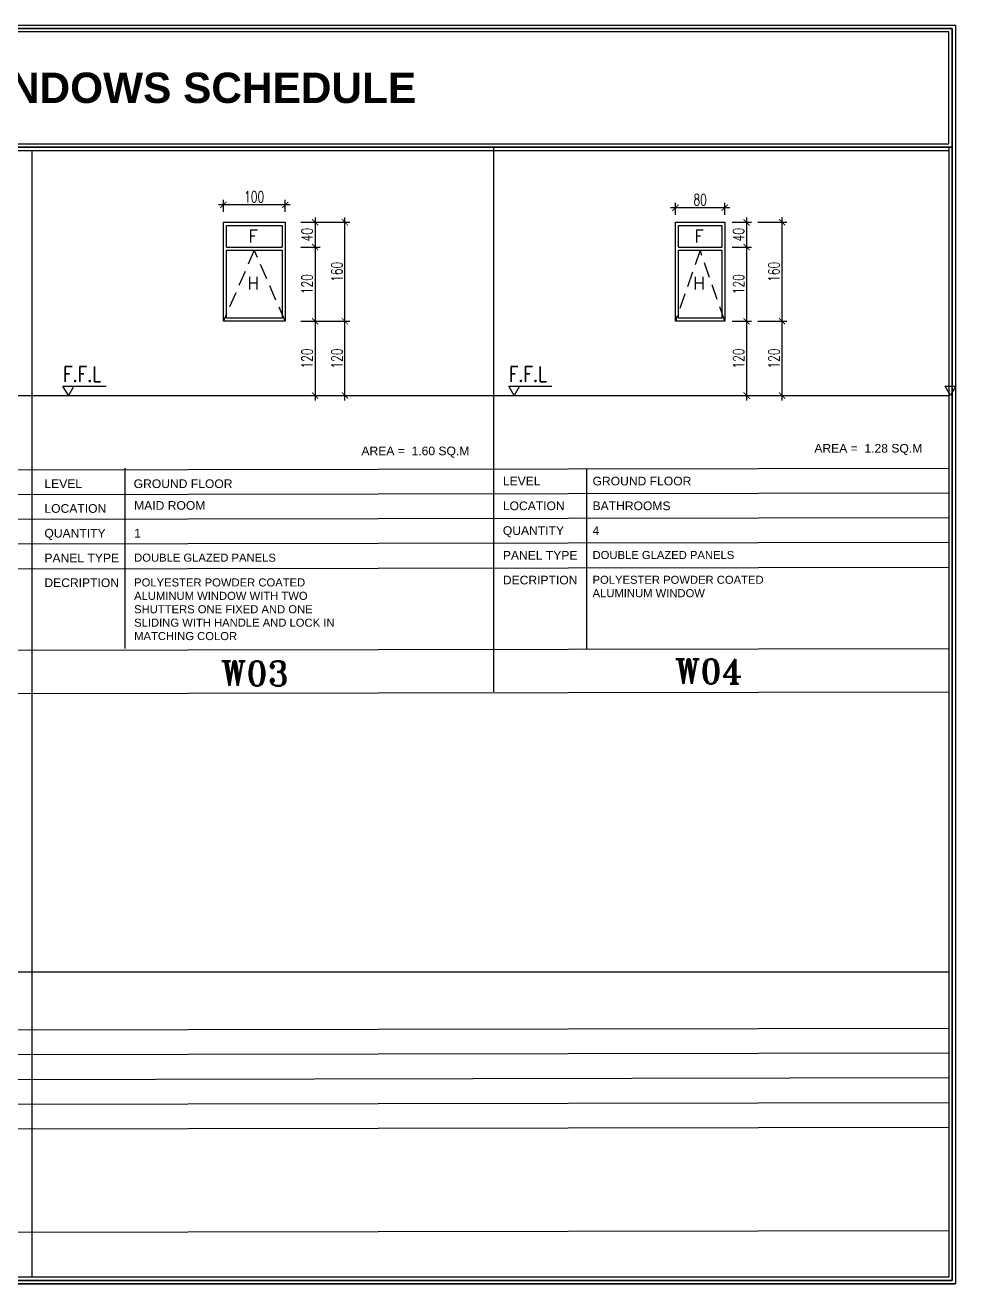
# Model space of a CAD drawing. Header units: centimetres. Extents: x -10126 to 3518, y -12053 to -9298.
# Drawn here: x -8633 to -7128, y -11332 to -9298 of the extents above; entities that cross this region are included whole.
import ezdxf
from ezdxf.enums import TextEntityAlignment as Align

# ---------------------------------------------------------------- set-up
doc = ezdxf.new("R2010")
doc.units = ezdxf.units.CM
doc.header["$LTSCALE"] = 100
doc.header["$MEASUREMENT"] = 0
doc.header["$PDMODE"] = 1
doc.linetypes.add('HIDDEN', pattern=[0.375, 0.25, -0.125])
for name, color, linetype in [('DIM IN', 1, 'Continuous'), ('HATCH', 8, 'Continuous'), ('KERBSTONE', 11, 'Continuous'), ('LEVEL', 2, 'Continuous'), ('SCHEDULE LINES-01', 2, 'Continuous'), ('SCHEDULE LINES-02', 8, 'Continuous'), ('SCHEDULE LINES-03', 3, 'Continuous'), ('TEXT', 3, 'Continuous'), ('TEXT 2', 7, 'Continuous'), ('WINDOWS', 1, 'Continuous')]:
    doc.layers.add(name, color=color, linetype=linetype)
doc.layers.get('0').freeze()
doc.styles.add('$0$ROMANS', font='romans')
doc.styles.add('20', font='romans.shx', dxfattribs={"width": 0.7})
doc.styles.add('ART', font='arial.ttf')
doc.styles.add('ROMANT', font='romant', dxfattribs={"width": 0.75, "height": 12})
doc.styles.add('S2', font='ROMANS.shx', dxfattribs={"width": 0.85, "height": 7.5})
doc.styles.add('WMF-Arial0', font='arialbd.ttf')
doc.dimstyles.new('100', dxfattribs={"dimtxt": 18, "dimasz": 10, "dimexe": 8, "dimexo": 12, "dimgap": 4, "dimtad": 1, "dimdec": 0, "dimzin": 0, "dimdsep": 46, "dimtxsty": '20', "dimblk": 'ARCHTICK', "dimcen": 30, "dimdle": 8, "dimclrd": 1, "dimclre": 1, "dimclrt": 2, "dimadec": 0, "dimazin": 0, "dimtfac": 1, "dimtdec": 0, "dimtmove": 2, "dimatfit": 3, "dimldrblk": 'OBLIQUE', "dimfxl": 100, "dimtolj": 1, "dimtzin": 0, "dimarcsym": 0})

# ---------------------------------------------------------------- blocks, each defined once
blk = doc.blocks.new('_ARCHTICK')
at = {"color": 0, "linetype": 'ByBlock', "const_width": 0.15}
blk.add_lwpolyline([(-0.5, -0.5), (0.5, 0.5)], dxfattribs=at)
blk = doc.blocks.new('*D66')
at = {"layer": 'Defpoints', "color": 0, "transparency": 16777216}
for p in [(-8167.1, -9776.1, 0), (-8115.8, -9776.1), (-8157.9, -9896.1)]:
    blk.add_point(p, dxfattribs=at)
at = {"layer": 'DIM IN', "color": 1, "lineweight": -2, "transparency": 16777216}
for p, q in [((-8155.1, -9776.1), (-8107.8, -9776.1)), ((-8115.8, -9904.1), (-8115.8, -9768.1)), ((-8145.9, -9896.1), (-8107.8, -9896.1))]:
    blk.add_line(p, q, dxfattribs=at)
at = {"layer": 'DIM IN', "color": 1, "lineweight": -2, "transparency": 16777216, "xscale": 10, "yscale": 10, "zscale": 10}
for p, rotation in [((-8115.8, -9776.1), 90), ((-8115.8, -9896.1), 270)]:
    blk.add_blockref('_ARCHTICK', p, dxfattribs=dict(at, rotation=rotation))
at = {"layer": 'DIM IN', "color": 2, "transparency": 16777216, "insert": (-8128.8, -9836.1), "char_height": 18, "attachment_point": 5, "rotation": 90, "style": '20'}
blk.add_mtext('\\A1;120', dxfattribs=at)
blk = doc.blocks.new('_Oblique')
at = {"color": 0, "linetype": 'ByBlock', "lineweight": -2}
blk.add_line((-0.5, -0.5), (0.5, 0.5), dxfattribs=at)
blk = doc.blocks.new('*D67')
at = {"layer": 'Defpoints', "color": 0, "transparency": 16777216}
for p in [(-8167.1, -9616.1), (-8115.8, -9616.1), (-8167.1, -9776.1, 0)]:
    blk.add_point(p, dxfattribs=at)
at = {"layer": 'DIM IN', "color": 1, "lineweight": -2, "transparency": 16777216}
for p, q in [((-8155.1, -9616.1), (-8107.8, -9616.1)), ((-8115.8, -9784.1), (-8115.8, -9608.1)), ((-8155.1, -9776.1), (-8107.8, -9776.1))]:
    blk.add_line(p, q, dxfattribs=at)
at = {"layer": 'DIM IN', "color": 1, "lineweight": -2, "transparency": 16777216, "xscale": 10, "yscale": 10, "zscale": 10}
for p, rotation in [((-8115.8, -9616.1), 90), ((-8115.8, -9776.1), 270)]:
    blk.add_blockref('_ARCHTICK', p, dxfattribs=dict(at, rotation=rotation))
at = {"layer": 'DIM IN', "color": 2, "transparency": 16777216, "insert": (-8128.8, -9696.1), "char_height": 18, "attachment_point": 5, "rotation": 90, "style": '20'}
blk.add_mtext('\\A1;160', dxfattribs=at)
blk = doc.blocks.new('*D68')
at = {"layer": 'Defpoints', "color": 0, "transparency": 16777216}
for p in [(-8312.4, -9587.9), (-8312.4, -9611.3, 0), (-8212.4, -9611.3)]:
    blk.add_point(p, dxfattribs=at)
at = {"layer": 'DIM IN', "color": 1, "lineweight": -2, "transparency": 16777216}
for p, q in [((-8312.4, -9599.3), (-8312.4, -9579.9)), ((-8212.4, -9599.3), (-8212.4, -9579.9)), ((-8204.4, -9587.9), (-8320.4, -9587.9))]:
    blk.add_line(p, q, dxfattribs=at)
at = {"layer": 'DIM IN', "color": 1, "lineweight": -2, "transparency": 16777216, "xscale": 10, "yscale": 10, "zscale": 10, "rotation": 180}
blk.add_blockref('_ARCHTICK', (-8312.4, -9587.9), dxfattribs=at)
at = {"layer": 'DIM IN', "color": 1, "lineweight": -2, "transparency": 16777216, "xscale": 10, "yscale": 10, "zscale": 10}
blk.add_blockref('_ARCHTICK', (-8212.4, -9587.9), dxfattribs=at)
at = {"layer": 'DIM IN', "color": 2, "transparency": 16777216, "insert": (-8262.4, -9574.9), "char_height": 18, "attachment_point": 5, "style": '20'}
blk.add_mtext('\\A1;100', dxfattribs=at)
blk = doc.blocks.new('A$C5cec47ba')
at = {"layer": 'WINDOWS'}
for p, q in [((235, 85), (235, 15)), ((240, 85), (240, 15))]:
    blk.add_line(p, q, dxfattribs=at)
at = {"layer": 'WINDOWS', "color": 8, "linetype": 'HIDDEN'}
blk.add_lwpolyline([(120, 10), (235, 50), (120, 90)], dxfattribs=at)
at = {"layer": 'WINDOWS'}
blk.add_lwpolyline([(280, 90), (280, 10), (120, 10), (120, 90)], close=True, dxfattribs=at)
for points in [[(235, 15), (125, 15), (125, 85), (235, 85)], [(240, 85), (275, 85), (275, 15), (240, 15)]]:
    blk.add_lwpolyline(points, dxfattribs=at)
at = {"layer": 'TEXT', "extrusion": (-4.35259e-09, 5.07189e-09, 1), "char_height": 20, "width": 20, "attachment_point": 2, "text_direction": (0, -1, 0), "style": '$0$ROMANS'}
for s, insert in [('H', (191.6, 51.7, 0)), ('F', (267.6, 51.7, 0))]:
    blk.add_mtext(s, dxfattribs=dict(at, insert=insert))
blk = doc.blocks.new('*D69')
at = {"layer": 'Defpoints', "color": 0, "transparency": 16777216}
for p in [(-7460.7, -9776.1, 0), (-7409.4, -9776.1), (-7451.5, -9896.1)]:
    blk.add_point(p, dxfattribs=at)
at = {"layer": 'DIM IN', "color": 1, "lineweight": -2, "transparency": 16777216}
for p, q in [((-7448.7, -9776.1), (-7401.4, -9776.1)), ((-7409.4, -9904.1), (-7409.4, -9768.1)), ((-7439.5, -9896.1), (-7401.4, -9896.1))]:
    blk.add_line(p, q, dxfattribs=at)
at = {"layer": 'DIM IN', "color": 1, "lineweight": -2, "transparency": 16777216, "xscale": 10, "yscale": 10, "zscale": 10}
for p, rotation in [((-7409.4, -9776.1), 90), ((-7409.4, -9896.1), 270)]:
    blk.add_blockref('_ARCHTICK', p, dxfattribs=dict(at, rotation=rotation))
at = {"layer": 'DIM IN', "color": 2, "transparency": 16777216, "insert": (-7422.4, -9836.1), "char_height": 18, "attachment_point": 5, "rotation": 90, "style": '20'}
blk.add_mtext('\\A1;120', dxfattribs=at)
blk = doc.blocks.new('*D70')
at = {"layer": 'Defpoints', "color": 0, "transparency": 16777216}
for p in [(-7460.7, -9616.1), (-7409.4, -9616.1), (-7460.7, -9776.1, 0)]:
    blk.add_point(p, dxfattribs=at)
at = {"layer": 'DIM IN', "color": 1, "lineweight": -2, "transparency": 16777216}
for p, q in [((-7448.7, -9616.1), (-7401.4, -9616.1)), ((-7409.4, -9784.1), (-7409.4, -9608.1)), ((-7448.7, -9776.1), (-7401.4, -9776.1))]:
    blk.add_line(p, q, dxfattribs=at)
at = {"layer": 'DIM IN', "color": 1, "lineweight": -2, "transparency": 16777216, "xscale": 10, "yscale": 10, "zscale": 10}
for p, rotation in [((-7409.4, -9616.1), 90), ((-7409.4, -9776.1), 270)]:
    blk.add_blockref('_ARCHTICK', p, dxfattribs=dict(at, rotation=rotation))
at = {"layer": 'DIM IN', "color": 2, "transparency": 16777216, "insert": (-7422.4, -9696.1), "char_height": 18, "attachment_point": 5, "rotation": 90, "style": '20'}
blk.add_mtext('\\A1;160', dxfattribs=at)
blk = doc.blocks.new('*D71')
at = {"layer": 'Defpoints', "color": 0, "transparency": 16777216}
for p in [(-7581.8, -9592.7), (-7581.8, -9616.1, 0), (-7501.8, -9616.1)]:
    blk.add_point(p, dxfattribs=at)
at = {"layer": 'DIM IN', "color": 1, "lineweight": -2, "transparency": 16777216}
for p, q in [((-7493.8, -9592.7), (-7589.8, -9592.7)), ((-7581.8, -9604.1), (-7581.8, -9584.7)), ((-7501.8, -9604.1), (-7501.8, -9584.7))]:
    blk.add_line(p, q, dxfattribs=at)
at = {"layer": 'DIM IN', "color": 1, "lineweight": -2, "transparency": 16777216, "xscale": 10, "yscale": 10, "zscale": 10, "rotation": 180}
blk.add_blockref('_ARCHTICK', (-7581.8, -9592.7), dxfattribs=at)
at = {"layer": 'DIM IN', "color": 1, "lineweight": -2, "transparency": 16777216, "xscale": 10, "yscale": 10, "zscale": 10}
blk.add_blockref('_ARCHTICK', (-7501.8, -9592.7), dxfattribs=at)
at = {"layer": 'DIM IN', "color": 2, "transparency": 16777216, "insert": (-7541.8, -9579.7), "char_height": 18, "attachment_point": 5, "style": '20'}
blk.add_mtext('\\A1;80', dxfattribs=at)
blk = doc.blocks.new('*D75')
at = {"layer": 'Defpoints', "color": 0, "transparency": 16777216}
for p in [(-7501.8, -9616.1), (-7501.8, -9656.1), (-7466.6, -9656.1)]:
    blk.add_point(p, dxfattribs=at)
at = {"layer": 'DIM IN', "color": 1, "lineweight": -2, "transparency": 16777216}
for p, q in [((-7489.8, -9616.1), (-7458.6, -9616.1)), ((-7466.6, -9608.1), (-7466.6, -9664.1)), ((-7489.8, -9656.1), (-7458.6, -9656.1))]:
    blk.add_line(p, q, dxfattribs=at)
at = {"layer": 'DIM IN', "color": 1, "lineweight": -2, "transparency": 16777216, "xscale": 10, "yscale": 10, "zscale": 10}
for p, rotation in [((-7466.6, -9616.1), 90), ((-7466.6, -9656.1), 270)]:
    blk.add_blockref('_ARCHTICK', p, dxfattribs=dict(at, rotation=rotation))
at = {"layer": 'DIM IN', "color": 2, "transparency": 16777216, "insert": (-7479.6, -9636.1), "char_height": 18, "attachment_point": 5, "rotation": 90, "style": '20'}
blk.add_mtext('\\A1;40', dxfattribs=at)
blk = doc.blocks.new('*D76')
at = {"layer": 'Defpoints', "color": 0, "transparency": 16777216}
for p in [(-7501.8, -9656.1), (-7501.8, -9776.1), (-7466.6, -9776.1)]:
    blk.add_point(p, dxfattribs=at)
at = {"layer": 'DIM IN', "color": 1, "lineweight": -2, "transparency": 16777216}
for p, q in [((-7489.8, -9656.1), (-7458.6, -9656.1)), ((-7466.6, -9648.1), (-7466.6, -9784.1)), ((-7489.8, -9776.1), (-7458.6, -9776.1))]:
    blk.add_line(p, q, dxfattribs=at)
at = {"layer": 'DIM IN', "color": 1, "lineweight": -2, "transparency": 16777216, "xscale": 10, "yscale": 10, "zscale": 10}
for p, rotation in [((-7466.6, -9656.1), 90), ((-7466.6, -9776.1), 270)]:
    blk.add_blockref('_ARCHTICK', p, dxfattribs=dict(at, rotation=rotation))
at = {"layer": 'DIM IN', "color": 2, "transparency": 16777216, "insert": (-7479.6, -9716.1), "char_height": 18, "attachment_point": 5, "rotation": 90, "style": '20'}
blk.add_mtext('\\A1;120', dxfattribs=at)
blk = doc.blocks.new('*D77')
at = {"layer": 'Defpoints', "color": 0, "transparency": 16777216}
for p in [(-7501.8, -9776.1), (-7466.6, -9896.1, 0), (-7466.6, -9896.1)]:
    blk.add_point(p, dxfattribs=at)
at = {"layer": 'DIM IN', "color": 1, "lineweight": -2, "transparency": 16777216}
for p, q in [((-7489.8, -9776.1), (-7458.6, -9776.1)), ((-7466.6, -9768.1), (-7466.6, -9904.1)), ((-7478.6, -9896.1), (-7474.6, -9896.1))]:
    blk.add_line(p, q, dxfattribs=at)
at = {"layer": 'DIM IN', "color": 1, "lineweight": -2, "transparency": 16777216, "xscale": 10, "yscale": 10, "zscale": 10}
for p, rotation in [((-7466.6, -9776.1), 90), ((-7466.6, -9896.1), 270)]:
    blk.add_blockref('_ARCHTICK', p, dxfattribs=dict(at, rotation=rotation))
at = {"layer": 'DIM IN', "color": 2, "transparency": 16777216, "insert": (-7479.6, -9836.1), "char_height": 18, "attachment_point": 5, "rotation": 90, "style": '20'}
blk.add_mtext('\\A1;120', dxfattribs=at)
blk = doc.blocks.new('*D78')
at = {"layer": 'Defpoints', "color": 0, "transparency": 16777216}
for p in [(-8199.3, -9616.1), (-8199.3, -9656.1), (-8164.1, -9656.1)]:
    blk.add_point(p, dxfattribs=at)
at = {"layer": 'DIM IN', "color": 1, "lineweight": -2, "transparency": 16777216}
for p, q in [((-8187.3, -9616.1), (-8156.1, -9616.1)), ((-8164.1, -9608.1), (-8164.1, -9664.1)), ((-8187.3, -9656.1), (-8156.1, -9656.1))]:
    blk.add_line(p, q, dxfattribs=at)
at = {"layer": 'DIM IN', "color": 1, "lineweight": -2, "transparency": 16777216, "xscale": 10, "yscale": 10, "zscale": 10}
for p, rotation in [((-8164.1, -9616.1), 90), ((-8164.1, -9656.1), 270)]:
    blk.add_blockref('_ARCHTICK', p, dxfattribs=dict(at, rotation=rotation))
at = {"layer": 'DIM IN', "color": 2, "transparency": 16777216, "insert": (-8177.1, -9636.1), "char_height": 18, "attachment_point": 5, "rotation": 90, "style": '20'}
blk.add_mtext('\\A1;40', dxfattribs=at)
blk = doc.blocks.new('*D79')
at = {"layer": 'Defpoints', "color": 0, "transparency": 16777216}
for p in [(-8199.3, -9656.1), (-8199.3, -9776.1), (-8164.1, -9776.1)]:
    blk.add_point(p, dxfattribs=at)
at = {"layer": 'DIM IN', "color": 1, "lineweight": -2, "transparency": 16777216}
for p, q in [((-8187.3, -9656.1), (-8156.1, -9656.1)), ((-8164.1, -9648.1), (-8164.1, -9784.1)), ((-8187.3, -9776.1), (-8156.1, -9776.1))]:
    blk.add_line(p, q, dxfattribs=at)
at = {"layer": 'DIM IN', "color": 1, "lineweight": -2, "transparency": 16777216, "xscale": 10, "yscale": 10, "zscale": 10}
for p, rotation in [((-8164.1, -9656.1), 90), ((-8164.1, -9776.1), 270)]:
    blk.add_blockref('_ARCHTICK', p, dxfattribs=dict(at, rotation=rotation))
at = {"layer": 'DIM IN', "color": 2, "transparency": 16777216, "insert": (-8177.1, -9716.1), "char_height": 18, "attachment_point": 5, "rotation": 90, "style": '20'}
blk.add_mtext('\\A1;120', dxfattribs=at)
blk = doc.blocks.new('*D80')
at = {"layer": 'Defpoints', "color": 0, "transparency": 16777216}
for p in [(-8199.3, -9776.1), (-8164.1, -9896.1, 0), (-8164.1, -9896.1)]:
    blk.add_point(p, dxfattribs=at)
at = {"layer": 'DIM IN', "color": 1, "lineweight": -2, "transparency": 16777216}
for p, q in [((-8187.3, -9776.1), (-8156.1, -9776.1)), ((-8164.1, -9768.1), (-8164.1, -9904.1)), ((-8176.1, -9896.1), (-8172.1, -9896.1))]:
    blk.add_line(p, q, dxfattribs=at)
at = {"layer": 'DIM IN', "color": 1, "lineweight": -2, "transparency": 16777216, "xscale": 10, "yscale": 10, "zscale": 10}
for p, rotation in [((-8164.1, -9776.1), 90), ((-8164.1, -9896.1), 270)]:
    blk.add_blockref('_ARCHTICK', p, dxfattribs=dict(at, rotation=rotation))
at = {"layer": 'DIM IN', "color": 2, "transparency": 16777216, "insert": (-8177.1, -9836.1), "char_height": 18, "attachment_point": 5, "rotation": 90, "style": '20'}
blk.add_mtext('\\A1;120', dxfattribs=at)

msp = doc.modelspace()

# ---------------------------------------------------------------- linework, layer by layer
at = {"layer": 'KERBSTONE'}
for p, q in [((-10115.2, -9896.1, 0), (-7139.6, -9896.1, 0)), ((-10115.2, -10827.4, 0), (-7139.6, -10827.4, 0))]:
    msp.add_line(p, q, dxfattribs=at)
at = {"layer": 'LEVEL'}
for p, q in [((-8571.7, -9880.9, 0), (-8502, -9880.9, 0)), ((-8571.7, -9880.9, 0), (-8502, -9880.9, 0)), ((-7851, -9880.9, 0), (-7781.4, -9880.9, 0)), ((-7851, -9880.9, 0), (-7781.4, -9880.9, 0))]:
    msp.add_line(p, q, dxfattribs=at)
at = {"layer": 'LEVEL', "elevation": 0}
for points in [[(-8571.7, -9880.9), (-8554.2, -9880.9), (-8562.9, -9896.1)], [(-8571.7, -9880.9), (-8554.2, -9880.9), (-8562.9, -9896.1)], [(-7851, -9880.9), (-7833.5, -9880.9), (-7842.3, -9896.1)], [(-7851, -9880.9), (-7833.5, -9880.9), (-7842.3, -9896.1)], [(-7145.9, -9880.9), (-7128.4, -9880.9), (-7137.2, -9896.1)], [(-7145.9, -9880.9), (-7128.4, -9880.9), (-7137.2, -9896.1)]]:
    msp.add_lwpolyline(points, close=True, dxfattribs=at)
at = {"layer": 'SCHEDULE LINES-01'}
for p, q in [((-10125.9, -9297.5), (-7128.9, -9297.5, 0)), ((-10125.9, -9297.5), (-7128.9, -9297.5, 0)), ((-10125.9, -9297.5), (-7128.9, -9297.5, 0)), ((-7128.9, -9297.5, 0), (-7128.9, -11331.6, 0)), ((-7128.9, -9297.5, 0), (-7128.9, -11331.6, 0)), ((-7128.9, -9297.5, 0), (-7128.9, -11331.6, 0)), ((-10115.2, -9499.9, 0), (-7139.6, -9499.9, 0)), ((-10115.2, -9499.9, 0), (-7139.6, -9499.9, 0)), ((-10115.2, -9499.9, 0), (-7139.6, -9499.9, 0)), ((-7139.6, -9499.9, 0), (-7139.6, -11321, 0)), ((-7139.6, -9499.9, 0), (-7139.6, -11321, 0)), ((-7139.6, -9499.9, 0), (-7139.6, -11321, 0)), ((-7139.6, -11321, 0), (-10115.2, -11321, 0)), ((-7139.6, -11321, 0), (-10115.2, -11321, 0)), ((-7139.6, -11321, 0), (-10115.2, -11321, 0)), ((-7128.9, -11331.6, 0), (-10125.9, -11331.6)), ((-7128.9, -11331.6, 0), (-10125.9, -11331.6)), ((-7128.9, -11331.6, 0), (-10125.9, -11331.6))]:
    msp.add_line(p, q, dxfattribs=at)
msp.add_polyline3d([(-10115.2, -9489.3, 0), (-7139.6, -9489.3, 0), (-7139.6, -9308.2, 0), (-10115.2, -9308.2, 0)], dxfattribs=at)
msp.add_polyline3d([(-10115.2, -9489.3, 0), (-7139.6, -9489.3, 0), (-7139.6, -9308.2, 0), (-10115.2, -9308.2, 0)], dxfattribs=at)
msp.add_polyline3d([(-10115.2, -9489.3, 0), (-7139.6, -9489.3, 0), (-7139.6, -9308.2, 0), (-10115.2, -9308.2, 0)], dxfattribs=at)
at = {"layer": 'SCHEDULE LINES-02'}
for p, q in [((-10120.5, -9302.9, 0), (-7134.2, -9302.9, 0)), ((-10120.5, -9302.9, 0), (-7134.2, -9302.9, 0)), ((-7134.2, -9302.9, 0), (-10120.5, -9302.9, 0)), ((-7134.2, -9302.9, 0), (-7134.2, -9494.6, 0)), ((-7134.2, -9302.9, 0), (-7134.2, -9494.6, 0)), ((-7134.2, -9494.6, 0), (-7134.2, -9302.9, 0)), ((-7134.2, -9494.6, 0), (-7134.2, -11326.3, 0)), ((-7134.2, -9494.6, 0), (-7134.2, -11326.3, 0)), ((-7134.2, -11326.3, 0), (-7134.2, -9494.6, 0)), ((-7134.2, -11326.3, 0), (-10120.5, -11326.3, 0)), ((-7134.2, -11326.3, 0), (-10120.5, -11326.3, 0)), ((-10120.5, -11326.3, 0), (-7134.2, -11326.3, 0))]:
    msp.add_line(p, q, dxfattribs=at)
msp.add_polyline3d([(-7134.2, -9494.6, 0), (-10120.5, -9494.6, 0)], close=True, dxfattribs=at)
msp.add_polyline3d([(-7134.2, -9494.6, 0), (-10120.5, -9494.6, 0)], close=True, dxfattribs=at)
msp.add_polyline3d([(-7134.2, -9494.6, 0), (-10120.5, -9494.6, 0)], close=True, dxfattribs=at)
at = {"layer": 'SCHEDULE LINES-03', "color": 3}
for p, q in [((-7875.6, -9494.6, 0), (-7875.6, -10375.1, 0)), ((-7139.6, -9494.6, 0), (-7139.6, -10375.1, 0)), ((-8621.7, -9499.9, 0), (-8621.7, -11321, 0)), ((-10115.2, -10018.6, 0), (-7139.6, -10013.2, 0)), ((-8471.7, -10013.2, 0), (-8471.7, -10304.7, 0)), ((-7725.6, -10014.3, 0), (-7725.5, -10305.7, 0)), ((-10115.2, -10058.6, 0), (-7139.6, -10053.2, 0)), ((-10115.2, -10098.6, 0), (-7139.6, -10093.2, 0)), ((-10115.2, -10138.6, 0), (-7139.6, -10133.2, 0)), ((-10115.2, -10178.6, 0), (-7139.6, -10173.2, 0)), ((-10115.2, -10310, 0), (-7139.6, -10304.7, 0)), ((-10115.2, -10380.4, 0), (-7139.6, -10375.1, 0)), ((-10115.2, -10923.7), (-7139.6, -10918.4, 0)), ((-10115.2, -10963.7), (-7139.6, -10958.4, 0)), ((-10115.2, -11003.7), (-7139.6, -10998.4, 0)), ((-10115.2, -11043.7, 0), (-7139.6, -11038.4, 0)), ((-10115.2, -11083.7, 0), (-7139.6, -11078.4, 0)), ((-10115.2, -11250.5), (-7139.6, -11245.2, 0)), ((-10104.6, -11331.6, 0), (-7128.9, -11331.6, 0))]:
    msp.add_line(p, q, dxfattribs=at)
at = {"layer": 'WINDOWS'}
for p, q in [((-8307.4, -9656.1, 0), (-8217.4, -9656.1, 0)), ((-8307.4, -9661.1, 0), (-8217.4, -9661.1, 0))]:
    msp.add_line(p, q, dxfattribs=at)
at = {"layer": 'WINDOWS', "elevation": 0}
msp.add_lwpolyline([(-8312.4, -9616.1), (-8212.4, -9616.1), (-8212.4, -9776.1), (-8312.4, -9776.1)], close=True, dxfattribs=at)
for points in [[(-8307.4, -9656.1), (-8307.4, -9621.1), (-8217.4, -9621.1), (-8217.4, -9656.1)], [(-8217.4, -9661.1), (-8217.4, -9771.1), (-8307.4, -9771.1), (-8307.4, -9661.1)]]:
    msp.add_lwpolyline(points, dxfattribs=at)
at = {"layer": 'WINDOWS', "color": 8, "linetype": 'HIDDEN', "elevation": 0}
msp.add_lwpolyline([(-8212.4, -9776.1), (-8262.4, -9661.1), (-8312.4, -9776.1)], dxfattribs=at)

# ---------------------------------------------------------------- block references
at = {"layer": 'HATCH', "rotation": 90}
msp.add_blockref('A$C5cec47ba', (-7491.8, -9896.1, 0), dxfattribs=at)

# ---------------------------------------------------------------- texts
at = {"layer": 'HATCH', "attachment_point": 1, "style": 'ART'}
for s, width, heights, insert, char_height in [('AREA =  1.60 SQ.M', 197.044, [0], (-8089.2, -9978.6), 14), ('AREA =  1.28 SQ.M', 197.044, [0], (-7357.1, -9974.3, 0), 14), ('LEVEL', 135, [0], (-7860.6, -10027.3, 0), 14), ('GROUND FLOOR', 336.827, [0], (-7715.6, -10027.3, 0), 14), ('LEVEL', 135, [0], (-8601.6, -10031.6), 14), ('GROUND FLOOR', 336.827, [0], (-8457.3, -10031.6, 0), 14), ('MAID ROOM', 336.827, [0], (-8456.6, -10066.7, 0), 14), ('LOCATION', 135, [0], (-7860.6, -10067.3, 0), 14), ('BATHROOMS', 336.827, [0], (-7715.6, -10067.3, 0), 14), ('LOCATION', 135, [0], (-8601.6, -10071.6), 14), ('QUANTITY', 135, [0], (-7860.6, -10107.3, 0), 14), ('4', 336.827, [0], (-7715.6, -10107.3, 0), 14), ('QUANTITY', 135, [0], (-8601.6, -10111.6), 14), ('1', 336.827, [0], (-8456.6, -10111.6, 0), 14), ('PANEL TYPE', 135, [0], (-7860.6, -10147.3, 0), 14), ('DOUBLE GLAZED PANELS', 336.827, [0], (-7715.6, -10147.3, 0), 13), ('PANEL TYPE', 135, [0], (-8601.6, -10151.6, 0), 14), ('DOUBLE GLAZED PANELS', 336.827, [0], (-8456.6, -10151.6, 0), 13), ('DECRIPTION', 135, [0], (-7860.6, -10187.3, 0), 14), ('POLYESTER POWDER COATED  ALUMINUM WINDOW', 336.827, [153.8], (-7715.6, -10187.3, 0), 13), ('DECRIPTION', 135, [0], (-8601.6, -10191.6, 0), 14), ('POLYESTER POWDER COATED ALUMINUM WINDOW WITH TWO SHUTTERS ONE FIXED AND ONE SLIDING WITH HANDLE AND LOCK IN MATCHING COLOR', 336.827, [153.8], (-8456.6, -10191.6, 0), 13)]:
    msp.add_mtext_dynamic_manual_height_columns(s, width=width, gutter_width=100, heights=heights, dxfattribs=dict(at, insert=insert, char_height=char_height))
at = {"layer": 'LEVEL', "style": 'S2', "width": 0.8}
for p in [(-8571.3, -9873.8, 0), (-8571.3, -9873.8, 0), (-7850.7, -9873.8, 0), (-7850.7, -9873.8, 0)]:
    msp.add_text('F.F.L', height=24.5, dxfattribs=at).set_placement(p)
at = {"layer": 'TEXT', "linetype": 'Continuous', "style": 'WMF-Arial0'}
msp.add_text('ALUMINUM WINDOWS SCHEDULE', height=49.035, dxfattribs=at).set_placement((-8567.6, -9398.7, 0), align=Align.MIDDLE)
at = {"layer": 'TEXT', "extrusion": (-5.07189e-09, -4.35259e-09, 1), "char_height": 20, "width": 20, "attachment_point": 2, "text_direction": (1, 0, 0), "style": '$0$ROMANS'}
for s, insert in [('F', (-8264.1, -9628.5, 0)), ('H', (-8264.1, -9704.5, 0))]:
    msp.add_mtext(s, dxfattribs=dict(at, insert=insert))
at = {"layer": 'TEXT 2', "color": 7, "style": 'ROMANT'}
for s, p in [('W03', (-8261.5, -10345.2, 0)), ('W04', (-7527.6, -10341.9, 0))]:
    msp.add_text(s, height=40, dxfattribs=at).set_placement(p, align=Align.MIDDLE)

# ---------------------------------------------------------------- dimensions: what is measured, and where the dimension line sits
at = {"layer": 'DIM IN'}
for base, p1, p2, picture, middle in [((-8312.4, -9587.9), (-8212.4, -9611.3), (-8312.4, -9611.3, 0), '*D68', (-8262.4, -9574.9)), ((-7581.8, -9592.7, 0), (-7501.8, -9616.1, 0), (-7581.8, -9616.1, 0), '*D71', (-7541.8, -9579.7, 0))]:
    dim = msp.add_linear_dim(base=base, p1=p1, p2=p2, dimstyle='100', override={"dimfxl": 0.075}, dxfattribs=at)
    dim.commit()
    dim.dimension.update_dxf_attribs({"geometry": picture, "text_midpoint": middle})
for base, p1, p2, picture, middle in [((-8164.1, -9656.1), (-8199.3, -9616.1), (-8199.3, -9656.1), '*D78', (-8177.1, -9636.1)), ((-8115.8, -9616.1), (-8167.1, -9776.1, 0), (-8167.1, -9616.1), '*D67', (-8128.8, -9696.1)), ((-7466.6, -9656.1), (-7501.8, -9616.1), (-7501.8, -9656.1), '*D75', (-7479.6, -9636.1)), ((-7409.4, -9616.1, 0), (-7460.7, -9776.1, 0), (-7460.7, -9616.1, 0), '*D70', (-7422.4, -9696.1, 0)), ((-8164.1, -9776.1), (-8199.3, -9656.1), (-8199.3, -9776.1), '*D79', (-8177.1, -9716.1)), ((-7466.6, -9776.1), (-7501.8, -9656.1), (-7501.8, -9776.1), '*D76', (-7479.6, -9716.1)), ((-8164.1, -9896.1), (-8199.3, -9776.1), (-8164.1, -9896.1, 0), '*D80', (-8177.1, -9836.1)), ((-8115.8, -9776.1), (-8157.9, -9896.1), (-8167.1, -9776.1, 0), '*D66', (-8128.8, -9836.1)), ((-7466.6, -9896.1, 0), (-7501.8, -9776.1, 0), (-7466.6, -9896.1, 0), '*D77', (-7479.6, -9836.1, 0)), ((-7409.4, -9776.1, 0), (-7451.5, -9896.1, 0), (-7460.7, -9776.1, 0), '*D69', (-7422.4, -9836.1, 0))]:
    dim = msp.add_linear_dim(base=base, p1=p1, p2=p2, angle=90, dimstyle='100', override={"dimfxl": 0.075}, dxfattribs=at)
    dim.commit()
    dim.dimension.update_dxf_attribs({"geometry": picture, "text_midpoint": middle})

doc.saveas('drawing.dxf')
